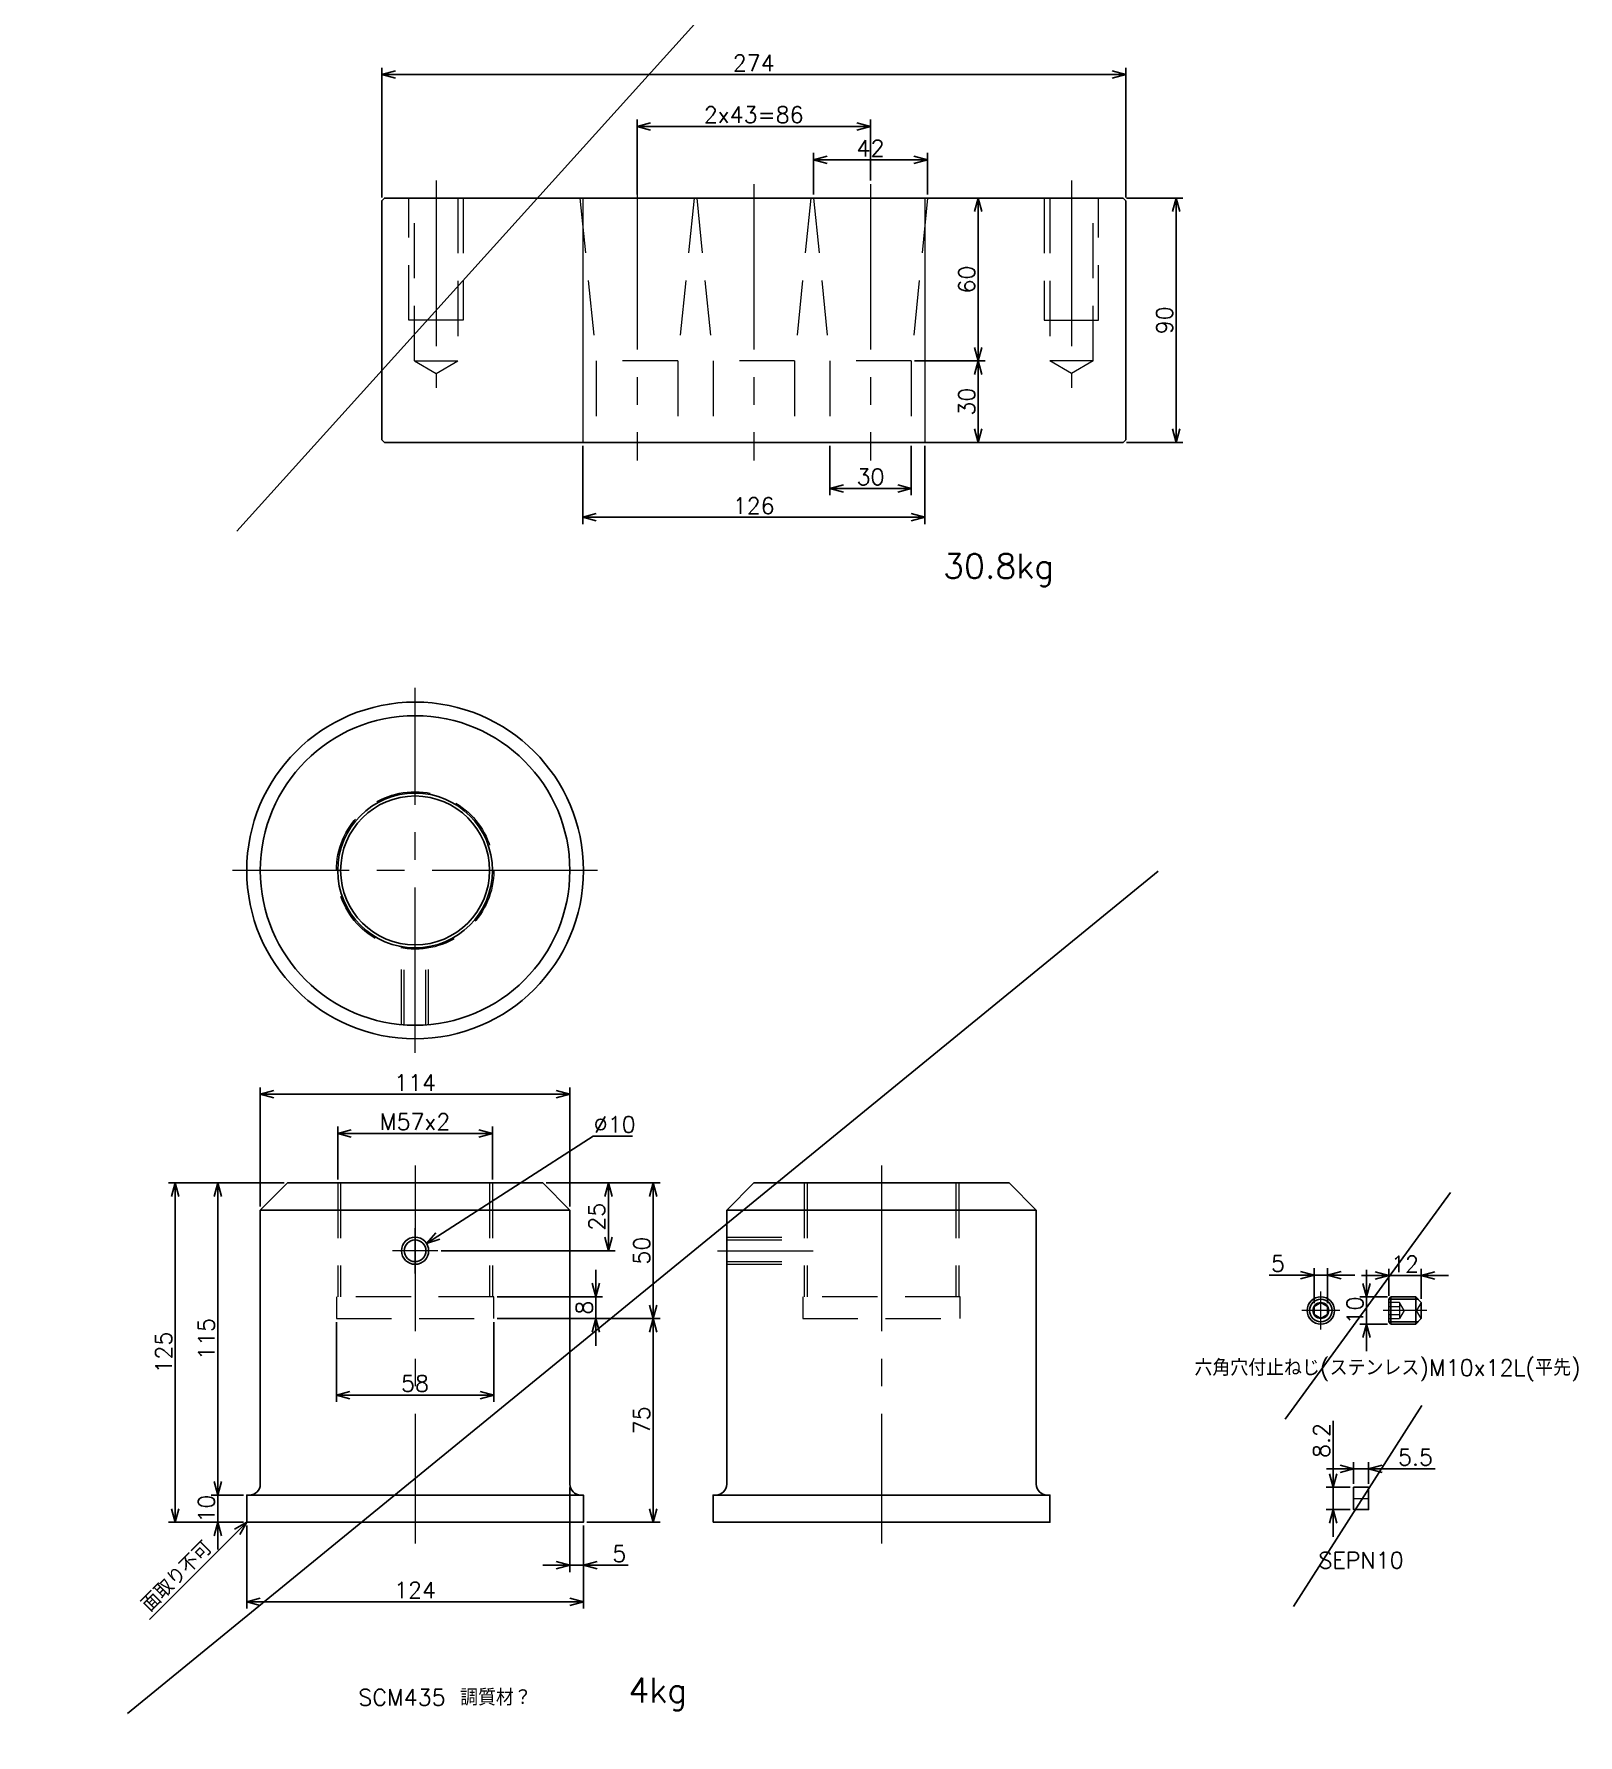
# Model space of a CAD drawing. Header units: millimetres. Extents: x 0 to 49006, y -7876 to 6995.
# Drawn here: x 21931 to 22500, y -3572 to -2946 of the extents above; entities that cross this region are included whole.
import ezdxf

# ---------------------------------------------------------------- set-up
doc = ezdxf.new("R2010")
doc.units = ezdxf.units.MM
doc.header["$LTSCALE"] = 3.2
doc.header["$PDMODE"] = 99
doc.header["$PDSIZE"] = 1
doc.linetypes.add('CENTER2', pattern=[28.575, 19.05, -3.175, 3.175, -3.175])
doc.linetypes.add('HIDDEN', pattern=[9.525, 6.35, -3.175])
for name, color, linetype, lineweight in [('04_HIDDEN', 2, 'HIDDEN', 13), ('05_CENTER', 4, 'CENTER2', 13), ('07_TEXT', 3, 'Continuous', 13), ('08_DIM', 3, 'Continuous', 13)]:
    doc.layers.add(name, color=color, linetype=linetype, lineweight=lineweight)
doc.layers.add('10_DRAFT', color=8, linetype='Continuous', lineweight=0, plot=False)
doc.styles.add('KSS_TXT', font='txt.shx', dxfattribs={"bigfont": 'extfont2.shx'})
doc.dimstyles.new('KSS_DIM', dxfattribs={"dimscale": 12, "dimtxt": 3, "dimasz": 2.5, "dimexe": 1.25, "dimexo": 0.625, "dimtad": 1, "dimdsep": 46, "dimtxsty": 'KSS_TXT', "dimblk": 'OPEN30', "dimcen": 0, "dimazin": 2, "dimtfac": 0.75, "dimtmove": 0, "dimatfit": 3, "dimldrblk": 'OPEN30', "dimfxl": 1.25, "dimtolj": 1, "dimarcsym": 0})
doc.dimstyles.new('KSS_DIM$3', dxfattribs={"dimscale": 12, "dimtxt": 3, "dimasz": 2.5, "dimexe": 1.25, "dimexo": 0.625, "dimtad": 1, "dimtih": 1, "dimtoh": 1, "dimdsep": 46, "dimtxsty": 'KSS_TXT', "dimblk": 'OPEN30', "dimcen": 0, "dimazin": 2, "dimtfac": 0.75, "dimtofl": 0, "dimtmove": 0, "dimatfit": 3, "dimldrblk": 'OPEN30', "dimfxl": 1.25, "dimtolj": 1, "dimarcsym": 0})

# ---------------------------------------------------------------- blocks, each defined once
blk = doc.blocks.new('_Open30')
at = {"color": 0, "linetype": 'ByBlock', "lineweight": -2}
for p, q in [((-1, 0.27), (0, 0)), ((0, 0), (-1, -0.27)), ((0, 0), (-1, 0))]:
    blk.add_line(p, q, dxfattribs=at)
blk = doc.blocks.new('*D338')
at = {"layer": '08_DIM', "color": 0, "lineweight": -2, "transparency": 16777216}
for p, q in [((22421.97, -3406.14), (22421.97, -3401.14)), ((22429.7, -3411.14), (22419.47, -3411.14)), ((22421.97, -3411.14), (22421.97, -3421.14)), ((22429.7, -3421.14), (22419.47, -3421.14)), ((22421.97, -3426.14), (22421.97, -3431.14))]:
    blk.add_line(p, q, dxfattribs=at)
at = {"layer": 'Defpoints', "color": 0, "transparency": 16777216}
for p in [(22430.95, -3411.14), (22421.97, -3421.14), (22430.95, -3421.14)]:
    blk.add_point(p, dxfattribs=at)
at = {"layer": '08_DIM', "color": 0, "lineweight": -2, "transparency": 16777216, "xscale": 5, "yscale": 5, "zscale": 5}
for p, rotation in [((22421.97, -3411.14), 270), ((22421.97, -3421.14), 90)]:
    blk.add_blockref('_Open30', p, dxfattribs=dict(at, rotation=rotation))
at = {"layer": '08_DIM', "color": 0, "transparency": 16777216, "insert": (22417.72, -3416.14), "char_height": 6, "attachment_point": 5, "rotation": 90, "style": 'KSS_TXT'}
blk.add_mtext('\\A1;10', dxfattribs=at)
blk = doc.blocks.new('*D339')
at = {"layer": '08_DIM', "color": 0, "lineweight": -2, "transparency": 16777216}
for p, q in [((22430.13, -3410.7), (22430.13, -3400.8)), ((22442.13, -3411.89), (22442.13, -3400.8)), ((22425.13, -3403.3), (22420.13, -3403.3)), ((22430.13, -3403.3), (22442.13, -3403.3)), ((22447.13, -3403.3), (22452.13, -3403.3))]:
    blk.add_line(p, q, dxfattribs=at)
at = {"layer": 'Defpoints', "color": 0, "transparency": 16777216}
for p in [(22442.13, -3403.3), (22430.13, -3411.95), (22442.13, -3413.14)]:
    blk.add_point(p, dxfattribs=at)
at = {"layer": '08_DIM', "color": 0, "lineweight": -2, "transparency": 16777216, "xscale": 5, "yscale": 5, "zscale": 5}
blk.add_blockref('_Open30', (22430.13, -3403.3), dxfattribs=at)
at = {"layer": '08_DIM', "color": 0, "lineweight": -2, "transparency": 16777216, "xscale": 5, "yscale": 5, "zscale": 5, "rotation": 180}
blk.add_blockref('_Open30', (22442.13, -3403.3), dxfattribs=at)
at = {"layer": '08_DIM', "color": 0, "transparency": 16777216, "insert": (22436.13, -3399.05), "char_height": 6, "attachment_point": 5, "style": 'KSS_TXT'}
blk.add_mtext('\\A1;12', dxfattribs=at)
blk = doc.blocks.new('*D340')
at = {"layer": '08_DIM', "color": 0, "lineweight": -2, "transparency": 16777216}
for p, q in [((22402.63, -3413.45), (22402.63, -3400.58)), ((22407.63, -3413.45), (22407.63, -3400.58)), ((22397.63, -3403.08), (22386.13, -3403.08)), ((22407.63, -3403.08), (22402.63, -3403.08)), ((22412.63, -3403.08), (22417.63, -3403.08))]:
    blk.add_line(p, q, dxfattribs=at)
at = {"layer": 'Defpoints', "color": 0, "transparency": 16777216}
for p in [(22402.63, -3403.08), (22402.63, -3414.7), (22407.63, -3414.7)]:
    blk.add_point(p, dxfattribs=at)
at = {"layer": '08_DIM', "color": 0, "lineweight": -2, "transparency": 16777216, "xscale": 5, "yscale": 5, "zscale": 5}
blk.add_blockref('_Open30', (22402.63, -3403.08), dxfattribs=at)
at = {"layer": '08_DIM', "color": 0, "lineweight": -2, "transparency": 16777216, "xscale": 5, "yscale": 5, "zscale": 5, "rotation": 180}
blk.add_blockref('_Open30', (22407.63, -3403.08), dxfattribs=at)
at = {"layer": '08_DIM', "color": 0, "transparency": 16777216, "insert": (22389.38, -3398.83), "char_height": 6, "attachment_point": 5, "style": 'KSS_TXT'}
blk.add_mtext('\\A1;5', dxfattribs=at)
blk = doc.blocks.new('MSSU10-12a_1_1')
at = {"color": 0}
for p, q in [((-12, 4.19), (-11.19, 5)), ((-12, 4.19), (-12, -4.19)), ((-12, 4.19), (-1.19, 4.19)), ((-11.19, 5), (-2, 5)), ((-11.19, 5), (-11.19, -5)), ((0, 3), (-2, 5)), ((-2, 5), (-2, -5)), ((0, -3), (0, 3)), ((-12, -4.19), (-1.19, -4.19)), ((-12, -4.19), (-11.19, -5)), ((-11.19, -5), (-2, -5)), ((0, -3), (-2, -5))]:
    blk.add_line(p, q, dxfattribs=at)
at = {"layer": '04_HIDDEN', "color": 0}
for p, q in [((-8, 2.89), (-12, 2.89)), ((-12, 1.44), (-8, 1.44)), ((-8, 2.89), (-8, -2.89)), ((-6.33, 0), (-8, 2.89)), ((-6.33, 0), (-8, -2.89)), ((0, 3), (-1.73, 0)), ((0, -3), (-1.73, 0)), ((-12, -1.44), (-8, -1.44)), ((-12, -2.89), (-8, -2.89))]:
    blk.add_line(p, q, dxfattribs=at)
at = {"layer": '05_CENTER', "color": 0}
blk.add_line((2, 0), (-14, 0), dxfattribs=at)
blk = doc.blocks.new('MSSU10-12b_1_1')
at = {"color": 0}
for p, q in [((0, 2.89), (-2.5, 1.44)), ((-2.5, 1.44), (-2.5, -1.44)), ((2.5, 1.44), (0, 2.89)), ((2.5, -1.44), (2.5, 1.44)), ((-2.5, -1.44), (0, -2.89)), ((0, -2.89), (2.5, -1.44))]:
    blk.add_line(p, q, dxfattribs=at)
for radius in [5, 4.19, 2.89]:
    blk.add_circle((0, 0), radius, dxfattribs=at)
at = {"layer": '05_CENTER', "color": 0}
for p, q in [((0, -7), (0, 7)), ((7, 0), (-7, 0))]:
    blk.add_line(p, q, dxfattribs=at)
blk = doc.blocks.new('*D341')
at = {"layer": '08_DIM', "color": 0, "lineweight": -2, "transparency": 16777216}
for p, q in [((22409.65, -3476.26), (22409.65, -3456.76)), ((22415.95, -3481.26), (22407.15, -3481.26)), ((22409.65, -3489.46), (22409.65, -3481.26)), ((22415.95, -3489.46), (22407.15, -3489.46)), ((22409.65, -3494.46), (22409.65, -3499.46))]:
    blk.add_line(p, q, dxfattribs=at)
at = {"layer": 'Defpoints', "color": 0, "transparency": 16777216}
for p in [(22409.65, -3481.26), (22417.2, -3481.26), (22417.2, -3489.46)]:
    blk.add_point(p, dxfattribs=at)
at = {"layer": '08_DIM', "color": 0, "lineweight": -2, "transparency": 16777216, "xscale": 5, "yscale": 5, "zscale": 5}
for p, rotation in [((22409.65, -3481.26), 270), ((22409.65, -3489.46), 90)]:
    blk.add_blockref('_Open30', p, dxfattribs=dict(at, rotation=rotation))
at = {"layer": '08_DIM', "color": 0, "transparency": 16777216, "insert": (22405.4, -3464.01), "char_height": 6, "attachment_point": 5, "rotation": 90, "style": 'KSS_TXT'}
blk.add_mtext('\\A1;8.2', dxfattribs=at)
blk = doc.blocks.new('*D342')
at = {"layer": '08_DIM', "color": 0, "lineweight": -2, "transparency": 16777216}
for p, q in [((22412.2, -3474.46), (22407.2, -3474.46)), ((22417.2, -3480.01), (22417.2, -3471.96)), ((22417.2, -3474.46), (22422.7, -3474.46)), ((22422.7, -3480.01), (22422.7, -3471.96)), ((22427.7, -3474.46), (22447.25, -3474.46))]:
    blk.add_line(p, q, dxfattribs=at)
at = {"layer": 'Defpoints', "color": 0, "transparency": 16777216}
for p in [(22422.7, -3474.46), (22417.2, -3481.26), (22422.7, -3481.26)]:
    blk.add_point(p, dxfattribs=at)
at = {"layer": '08_DIM', "color": 0, "lineweight": -2, "transparency": 16777216, "xscale": 5, "yscale": 5, "zscale": 5}
blk.add_blockref('_Open30', (22417.2, -3474.46), dxfattribs=at)
at = {"layer": '08_DIM', "color": 0, "lineweight": -2, "transparency": 16777216, "xscale": 5, "yscale": 5, "zscale": 5, "rotation": 180}
blk.add_blockref('_Open30', (22422.7, -3474.46), dxfattribs=at)
at = {"layer": '08_DIM', "color": 0, "transparency": 16777216, "insert": (22439.97, -3470.2), "char_height": 6, "attachment_point": 5, "style": 'KSS_TXT'}
blk.add_mtext('\\A1;5.5', dxfattribs=at)
blk = doc.blocks.new('SEPN10a_1_1')
at = {"color": 3}
blk.add_lwpolyline([(-5.5, 4.1), (0, 4.1), (0, -4.1), (-5.5, -4.1)], close=True, dxfattribs=at)
at = {"layer": '10_DRAFT'}
blk.add_line((-5.5, 0), (0, 0), dxfattribs=at)
blk = doc.blocks.new('M10Tz_1_1')
at = {"color": 0}
for radius in [5, 4]:
    blk.add_circle((0, 0), radius, dxfattribs=at)
at = {"layer": '05_CENTER'}
for p, q in [((0, -8.34), (0, 8.34)), ((8.34, 0), (-8.34, 0))]:
    blk.add_line(p, q, dxfattribs=at)
blk = doc.blocks.new('A$C311A3C4E_1_1')
at = {"color": 0}
for p, q in [((-47, 100), (-57, 90)), ((-47, 100), (47, 100)), ((47, 100), (57, 90)), ((-57, -11), (-57, 90)), ((-57, 90), (57, 90)), ((57, -11), (57, 90))]:
    blk.add_line(p, q, dxfattribs=at)
blk.add_lwpolyline([(-62, -25), (62, -25), (62, -15), (-62, -15)], close=True, dxfattribs=at)
for centre, start, end in [((-61, -11), 270, 0), ((61, -11), 180, 270)]:
    blk.add_arc(centre, 4, start, end, dxfattribs=at)
at = {"layer": '04_HIDDEN'}
for p, q in [((-28.5, 100), (-28.5, 58)), ((-27.42, 100), (-27.42, 58)), ((27.42, 100), (27.42, 58)), ((28.5, 100), (28.5, 58))]:
    blk.add_line(p, q, dxfattribs=at)
blk.add_lwpolyline([(29, 50), (29, 58), (-29, 58), (-29, 50)], close=True, dxfattribs=at)
at = {"layer": '05_CENTER'}
blk.add_line((0, 106.37), (0, -32.77), dxfattribs=at)
at = {"color": 0}
blk.add_blockref('M10Tz_1_1', (0, 75), dxfattribs=at)
blk = doc.blocks.new('A$C47854C93_1_1')
at = {"color": 0}
for radius in [62, 57, 28.5, 27.42]:
    blk.add_circle((0, 0), radius, dxfattribs=at)
at = {"layer": '04_HIDDEN'}
for p, q in [((-5, -56.78), (-5, -28.06)), ((-4, -56.86), (-4, -28.22)), ((4, -56.86), (4, -28.22)), ((5, -56.78), (5, -28.06))]:
    blk.add_line(p, q, dxfattribs=at)
blk.add_circle((0, 0), 29, dxfattribs=at)
at = {"layer": '05_CENTER'}
for p, q in [((0, -67.22), (0, 67.22)), ((67.22, 0), (-67.22, 0))]:
    blk.add_line(p, q, dxfattribs=at)
blk = doc.blocks.new('*D343')
at = {"layer": '08_DIM', "color": 0, "lineweight": -2, "transparency": 16777216}
for p, q in [((22043.07, -3367.88), (22043.07, -3348.41)), ((22048.07, -3350.91), (22095.07, -3350.91)), ((22100.07, -3367.88), (22100.07, -3348.41))]:
    blk.add_line(p, q, dxfattribs=at)
at = {"layer": 'Defpoints', "color": 0, "transparency": 16777216}
for p in [(22100.07, -3350.91), (22043.07, -3369.13), (22100.07, -3369.13)]:
    blk.add_point(p, dxfattribs=at)
at = {"layer": '08_DIM', "color": 0, "lineweight": -2, "transparency": 16777216, "xscale": 5, "yscale": 5, "zscale": 5, "rotation": 180}
blk.add_blockref('_Open30', (22043.07, -3350.91), dxfattribs=at)
at = {"layer": '08_DIM', "color": 0, "lineweight": -2, "transparency": 16777216, "xscale": 5, "yscale": 5, "zscale": 5}
blk.add_blockref('_Open30', (22100.07, -3350.91), dxfattribs=at)
at = {"layer": '08_DIM', "color": 0, "transparency": 16777216, "insert": (22071.57, -3346.65), "char_height": 6, "attachment_point": 5, "style": 'KSS_TXT'}
blk.add_mtext('\\A1;M57x2', dxfattribs=at)
blk = doc.blocks.new('*D344')
at = {"layer": '08_DIM', "color": 0, "lineweight": -2, "transparency": 16777216}
for p, q in [((22014.57, -3377.88), (22014.57, -3333.98)), ((22019.57, -3336.48), (22123.57, -3336.48)), ((22128.57, -3377.88), (22128.57, -3333.98))]:
    blk.add_line(p, q, dxfattribs=at)
at = {"layer": 'Defpoints', "color": 0, "transparency": 16777216}
for p in [(22128.57, -3336.48), (22014.57, -3379.13), (22128.57, -3379.13)]:
    blk.add_point(p, dxfattribs=at)
at = {"layer": '08_DIM', "color": 0, "lineweight": -2, "transparency": 16777216, "xscale": 5, "yscale": 5, "zscale": 5, "rotation": 180}
blk.add_blockref('_Open30', (22014.57, -3336.48), dxfattribs=at)
at = {"layer": '08_DIM', "color": 0, "lineweight": -2, "transparency": 16777216, "xscale": 5, "yscale": 5, "zscale": 5}
blk.add_blockref('_Open30', (22128.57, -3336.48), dxfattribs=at)
at = {"layer": '08_DIM', "color": 0, "transparency": 16777216, "insert": (22071.57, -3332.23), "char_height": 6, "attachment_point": 5, "style": 'KSS_TXT'}
blk.add_mtext('\\A1;114', dxfattribs=at)
blk = doc.blocks.new('*D345')
at = {"layer": '08_DIM', "color": 0, "lineweight": -2, "transparency": 16777216}
for p, q in [((22009.57, -3495.38), (22009.57, -3525.88)), ((22133.57, -3495.38), (22133.57, -3525.88)), ((22014.57, -3523.38), (22128.57, -3523.38))]:
    blk.add_line(p, q, dxfattribs=at)
at = {"layer": 'Defpoints', "color": 0, "transparency": 16777216}
for p in [(22009.57, -3494.13), (22133.57, -3494.13), (22133.57, -3523.38)]:
    blk.add_point(p, dxfattribs=at)
at = {"layer": '08_DIM', "color": 0, "lineweight": -2, "transparency": 16777216, "xscale": 5, "yscale": 5, "zscale": 5, "rotation": 180}
blk.add_blockref('_Open30', (22009.57, -3523.38), dxfattribs=at)
at = {"layer": '08_DIM', "color": 0, "lineweight": -2, "transparency": 16777216, "xscale": 5, "yscale": 5, "zscale": 5}
blk.add_blockref('_Open30', (22133.57, -3523.38), dxfattribs=at)
at = {"layer": '08_DIM', "color": 0, "transparency": 16777216, "insert": (22071.57, -3519.13), "char_height": 6, "attachment_point": 5, "style": 'KSS_TXT'}
blk.add_mtext('\\A1;124', dxfattribs=at)
blk = doc.blocks.new('*D346')
at = {"layer": '08_DIM', "color": 0, "lineweight": -2, "transparency": 16777216}
for p, q in [((22119.82, -3369.13), (22145.25, -3369.13)), ((22142.75, -3389.13), (22142.75, -3374.13)), ((22081.16, -3394.13), (22145.25, -3394.13))]:
    blk.add_line(p, q, dxfattribs=at)
at = {"layer": 'Defpoints', "color": 0, "transparency": 16777216}
for p in [(22118.57, -3369.13), (22142.75, -3369.13), (22079.91, -3394.13)]:
    blk.add_point(p, dxfattribs=at)
at = {"layer": '08_DIM', "color": 0, "lineweight": -2, "transparency": 16777216, "xscale": 5, "yscale": 5, "zscale": 5}
for p, rotation in [((22142.75, -3369.13), 90), ((22142.75, -3394.13), 270)]:
    blk.add_blockref('_Open30', p, dxfattribs=dict(at, rotation=rotation))
at = {"layer": '08_DIM', "color": 0, "transparency": 16777216, "insert": (22138.5, -3381.63), "char_height": 6, "attachment_point": 5, "rotation": 90, "style": 'KSS_TXT'}
blk.add_mtext('\\A1;25', dxfattribs=at)
blk = doc.blocks.new('*D347')
at = {"layer": '08_DIM', "color": 0, "lineweight": -2, "transparency": 16777216}
for p, q in [((22023.32, -3369.13), (21996.48, -3369.13)), ((21998.98, -3374.13), (21998.98, -3479.13)), ((22008.32, -3484.13), (21996.48, -3484.13))]:
    blk.add_line(p, q, dxfattribs=at)
at = {"layer": 'Defpoints', "color": 0, "transparency": 16777216}
for p in [(22024.57, -3369.13), (21998.98, -3484.13), (22009.57, -3484.13)]:
    blk.add_point(p, dxfattribs=at)
at = {"layer": '08_DIM', "color": 0, "lineweight": -2, "transparency": 16777216, "xscale": 5, "yscale": 5, "zscale": 5}
for p, rotation in [((21998.98, -3369.13), 90), ((21998.98, -3484.13), 270)]:
    blk.add_blockref('_Open30', p, dxfattribs=dict(at, rotation=rotation))
at = {"layer": '08_DIM', "color": 0, "transparency": 16777216, "insert": (21994.73, -3426.63), "char_height": 6, "attachment_point": 5, "rotation": 90, "style": 'KSS_TXT'}
blk.add_mtext('\\A1;115', dxfattribs=at)
blk = doc.blocks.new('*D348')
at = {"layer": '08_DIM', "color": 0, "lineweight": -2, "transparency": 16777216}
for p, q in [((21998.98, -3479.13), (21998.98, -3474.13)), ((22008.32, -3484.13), (21996.48, -3484.13)), ((21998.98, -3484.13), (21998.98, -3494.13)), ((22008.32, -3494.13), (21996.48, -3494.13)), ((21998.98, -3499.13), (21998.98, -3504.13))]:
    blk.add_line(p, q, dxfattribs=at)
at = {"layer": 'Defpoints', "color": 0, "transparency": 16777216}
for p in [(22009.57, -3484.13), (21998.98, -3494.13), (22009.57, -3494.13)]:
    blk.add_point(p, dxfattribs=at)
at = {"layer": '08_DIM', "color": 0, "lineweight": -2, "transparency": 16777216, "xscale": 5, "yscale": 5, "zscale": 5}
for p, rotation in [((21998.98, -3484.13), 270), ((21998.98, -3494.13), 90)]:
    blk.add_blockref('_Open30', p, dxfattribs=dict(at, rotation=rotation))
at = {"layer": '08_DIM', "color": 0, "transparency": 16777216, "insert": (21994.73, -3489.13), "char_height": 6, "attachment_point": 5, "rotation": 90, "style": 'KSS_TXT'}
blk.add_mtext('\\A1;10', dxfattribs=at)
blk = doc.blocks.new('*D349')
at = {"layer": '08_DIM', "color": 0, "lineweight": -2, "transparency": 16777216}
for p, q in [((22023.32, -3369.13), (21980.73, -3369.13)), ((21983.23, -3489.13), (21983.23, -3374.13)), ((22008.32, -3494.13), (21980.73, -3494.13))]:
    blk.add_line(p, q, dxfattribs=at)
at = {"layer": 'Defpoints', "color": 0, "transparency": 16777216}
for p in [(21983.23, -3369.13), (22024.57, -3369.13), (22009.57, -3494.13)]:
    blk.add_point(p, dxfattribs=at)
at = {"layer": '08_DIM', "color": 0, "lineweight": -2, "transparency": 16777216, "xscale": 5, "yscale": 5, "zscale": 5}
for p, rotation in [((21983.23, -3369.13), 90), ((21983.23, -3494.13), 270)]:
    blk.add_blockref('_Open30', p, dxfattribs=dict(at, rotation=rotation))
at = {"layer": '08_DIM', "color": 0, "transparency": 16777216, "insert": (21978.98, -3431.63), "char_height": 6, "attachment_point": 5, "rotation": 90, "style": 'KSS_TXT'}
blk.add_mtext('\\A1;125', dxfattribs=at)
blk = doc.blocks.new('*D350')
at = {"layer": '08_DIM', "color": 0, "lineweight": -2, "transparency": 16777216}
for p, q in [((22138.15, -3406.13), (22138.15, -3401.13)), ((22101.82, -3411.13), (22140.65, -3411.13)), ((22138.15, -3419.13), (22138.15, -3411.13)), ((22101.82, -3419.13), (22140.65, -3419.13)), ((22138.15, -3424.13), (22138.15, -3429.13))]:
    blk.add_line(p, q, dxfattribs=at)
at = {"layer": 'Defpoints', "color": 0, "transparency": 16777216}
for p in [(22100.57, -3411.13), (22138.15, -3411.13), (22100.57, -3419.13)]:
    blk.add_point(p, dxfattribs=at)
at = {"layer": '08_DIM', "color": 0, "lineweight": -2, "transparency": 16777216, "xscale": 5, "yscale": 5, "zscale": 5}
for p, rotation in [((22138.15, -3411.13), 270), ((22138.15, -3419.13), 90)]:
    blk.add_blockref('_Open30', p, dxfattribs=dict(at, rotation=rotation))
at = {"layer": '08_DIM', "color": 0, "transparency": 16777216, "insert": (22133.9, -3415.13), "char_height": 6, "attachment_point": 5, "rotation": 90, "style": 'KSS_TXT'}
blk.add_mtext('\\A1;8', dxfattribs=at)
blk = doc.blocks.new('*D351')
at = {"layer": '08_DIM', "color": 0, "lineweight": -2, "transparency": 16777216}
for p, q in [((22119.82, -3369.13), (22161.78, -3369.13)), ((22159.28, -3414.13), (22159.28, -3374.13)), ((22101.82, -3419.13), (22161.78, -3419.13))]:
    blk.add_line(p, q, dxfattribs=at)
at = {"layer": 'Defpoints', "color": 0, "transparency": 16777216}
for p in [(22118.57, -3369.13), (22159.28, -3369.13), (22100.57, -3419.13)]:
    blk.add_point(p, dxfattribs=at)
at = {"layer": '08_DIM', "color": 0, "lineweight": -2, "transparency": 16777216, "xscale": 5, "yscale": 5, "zscale": 5}
for p, rotation in [((22159.28, -3369.13), 90), ((22159.28, -3419.13), 270)]:
    blk.add_blockref('_Open30', p, dxfattribs=dict(at, rotation=rotation))
at = {"layer": '08_DIM', "color": 0, "transparency": 16777216, "insert": (22155.03, -3394.13), "char_height": 6, "attachment_point": 5, "rotation": 90, "style": 'KSS_TXT'}
blk.add_mtext('\\A1;50', dxfattribs=at)
blk = doc.blocks.new('*D352')
at = {"layer": '08_DIM', "color": 0, "lineweight": -2, "transparency": 16777216}
for p, q in [((22042.57, -3420.38), (22042.57, -3449.77)), ((22100.57, -3420.38), (22100.57, -3449.77)), ((22047.57, -3447.27), (22095.57, -3447.27))]:
    blk.add_line(p, q, dxfattribs=at)
at = {"layer": 'Defpoints', "color": 0, "transparency": 16777216}
for p in [(22042.57, -3419.13), (22100.57, -3419.13), (22100.57, -3447.27)]:
    blk.add_point(p, dxfattribs=at)
at = {"layer": '08_DIM', "color": 0, "lineweight": -2, "transparency": 16777216, "xscale": 5, "yscale": 5, "zscale": 5, "rotation": 180}
blk.add_blockref('_Open30', (22042.57, -3447.27), dxfattribs=at)
at = {"layer": '08_DIM', "color": 0, "lineweight": -2, "transparency": 16777216, "xscale": 5, "yscale": 5, "zscale": 5}
blk.add_blockref('_Open30', (22100.57, -3447.27), dxfattribs=at)
at = {"layer": '08_DIM', "color": 0, "transparency": 16777216, "insert": (22071.57, -3443.02), "char_height": 6, "attachment_point": 5, "style": 'KSS_TXT'}
blk.add_mtext('\\A1;58', dxfattribs=at)
blk = doc.blocks.new('*D353')
at = {"layer": '08_DIM', "color": 0, "lineweight": -2, "transparency": 16777216}
for p, q in [((22137.19, -3351.89), (22079.97, -3388.72)), ((22151.69, -3351.89), (22137.19, -3351.89))]:
    blk.add_line(p, q, dxfattribs=at)
at = {"layer": 'Defpoints', "color": 0, "transparency": 16777216}
for p in [(22075.77, -3391.43), (22067.36, -3396.84)]:
    blk.add_point(p, dxfattribs=at)
at = {"layer": '08_DIM', "color": 0, "lineweight": -2, "transparency": 16777216, "xscale": 5, "yscale": 5, "zscale": 5, "rotation": 212.7708032874035}
blk.add_blockref('_Open30', (22075.77, -3391.43), dxfattribs=at)
at = {"layer": '08_DIM', "color": 0, "transparency": 16777216, "insert": (22145.06, -3347.64), "char_height": 6, "attachment_point": 5, "style": 'KSS_TXT'}
blk.add_mtext('\\A1;%%C10', dxfattribs=at)
blk = doc.blocks.new('A$C068D405B_1_1')
at = {"color": 0}
for p, q in [((-47, 100), (-57, 90)), ((-47, 100), (47, 100)), ((47, 100), (57, 90)), ((-57, -11), (-57, 90)), ((-57, 90), (57, 90)), ((57, -11), (57, 90))]:
    blk.add_line(p, q, dxfattribs=at)
blk.add_lwpolyline([(-62, -25), (62, -25), (62, -15), (-62, -15)], close=True, dxfattribs=at)
for centre, start, end in [((-61, -11), 270, 0), ((61, -11), 180, 270)]:
    blk.add_arc(centre, 4, start, end, dxfattribs=at)
at = {"layer": '04_HIDDEN'}
for p, q in [((-28.5, 100), (-28.5, 58)), ((-27.42, 100), (-27.42, 58)), ((27.42, 100), (27.42, 58)), ((28.5, 100), (28.5, 58)), ((-57, 80), (-28.5, 80)), ((-57, 79), (-28.5, 79)), ((-57, 71), (-28.5, 71)), ((-57, 70), (-28.5, 70))]:
    blk.add_line(p, q, dxfattribs=at)
blk.add_lwpolyline([(29, 50), (29, 58), (-29, 58), (-29, 50)], close=True, dxfattribs=at)
at = {"layer": '05_CENTER'}
for p, q in [((0, 106.37), (0, -32.77)), ((-60.39, 75), (-25.11, 75))]:
    blk.add_line(p, q, dxfattribs=at)
blk = doc.blocks.new('*D368')
at = {"layer": '08_DIM', "color": 0, "lineweight": -2, "transparency": 16777216}
for p, q in [((22218.3, -3005.2), (22218.3, -2989.85)), ((22223.3, -2992.35), (22255.3, -2992.35)), ((22260.3, -3005.2), (22260.3, -2989.85))]:
    blk.add_line(p, q, dxfattribs=at)
at = {"layer": 'Defpoints', "color": 0, "transparency": 16777216}
for p in [(22260.3, -2992.35), (22218.3, -3006.45), (22260.3, -3006.45)]:
    blk.add_point(p, dxfattribs=at)
at = {"layer": '08_DIM', "color": 0, "lineweight": -2, "transparency": 16777216, "xscale": 5, "yscale": 5, "zscale": 5, "rotation": 180}
blk.add_blockref('_Open30', (22218.3, -2992.35), dxfattribs=at)
at = {"layer": '08_DIM', "color": 0, "lineweight": -2, "transparency": 16777216, "xscale": 5, "yscale": 5, "zscale": 5}
blk.add_blockref('_Open30', (22260.3, -2992.35), dxfattribs=at)
at = {"layer": '08_DIM', "color": 0, "transparency": 16777216, "insert": (22239.3, -2988.1), "char_height": 6, "attachment_point": 5, "style": 'KSS_TXT'}
blk.add_mtext('\\A1;42', dxfattribs=at)
blk = doc.blocks.new('*D369')
at = {"layer": '08_DIM', "color": 0, "lineweight": -2, "transparency": 16777216}
for p, q in [((22224.3, -3097.7), (22224.3, -3115.9)), ((22254.3, -3097.7), (22254.3, -3115.9)), ((22229.3, -3113.4), (22249.3, -3113.4))]:
    blk.add_line(p, q, dxfattribs=at)
at = {"layer": 'Defpoints', "color": 0, "transparency": 16777216}
for p in [(22224.3, -3096.45), (22254.3, -3096.45), (22254.3, -3113.4)]:
    blk.add_point(p, dxfattribs=at)
at = {"layer": '08_DIM', "color": 0, "lineweight": -2, "transparency": 16777216, "xscale": 5, "yscale": 5, "zscale": 5, "rotation": 180}
blk.add_blockref('_Open30', (22224.3, -3113.4), dxfattribs=at)
at = {"layer": '08_DIM', "color": 0, "lineweight": -2, "transparency": 16777216, "xscale": 5, "yscale": 5, "zscale": 5}
blk.add_blockref('_Open30', (22254.3, -3113.4), dxfattribs=at)
at = {"layer": '08_DIM', "color": 0, "transparency": 16777216, "insert": (22239.3, -3109.15), "char_height": 6, "attachment_point": 5, "style": 'KSS_TXT'}
blk.add_mtext('\\A1;30', dxfattribs=at)
blk = doc.blocks.new('*D370')
at = {"layer": '08_DIM', "color": 0, "lineweight": -2, "transparency": 16777216}
for p, q in [((22153.3, -3005.2), (22153.3, -2977.54)), ((22234.3, -2980.04), (22158.3, -2980.04)), ((22239.3, -3000.03), (22239.3, -2977.54))]:
    blk.add_line(p, q, dxfattribs=at)
at = {"layer": 'Defpoints', "color": 0, "transparency": 16777216}
for p in [(22153.3, -2980.04), (22153.3, -3006.45), (22239.3, -3001.28)]:
    blk.add_point(p, dxfattribs=at)
at = {"layer": '08_DIM', "color": 0, "lineweight": -2, "transparency": 16777216, "xscale": 5, "yscale": 5, "zscale": 5, "rotation": 180}
blk.add_blockref('_Open30', (22153.3, -2980.04), dxfattribs=at)
at = {"layer": '08_DIM', "color": 0, "lineweight": -2, "transparency": 16777216, "xscale": 5, "yscale": 5, "zscale": 5}
blk.add_blockref('_Open30', (22239.3, -2980.04), dxfattribs=at)
at = {"layer": '08_DIM', "color": 0, "transparency": 16777216, "insert": (22196.3, -2975.79), "char_height": 6, "attachment_point": 5, "style": 'KSS_TXT'}
blk.add_mtext('\\A1;2x43=86', dxfattribs=at)
blk = doc.blocks.new('*D371')
at = {"layer": '08_DIM', "color": 0, "lineweight": -2, "transparency": 16777216}
for p, q in [((22059.3, -3006.2), (22059.3, -2958.45)), ((22064.3, -2960.95), (22328.3, -2960.95)), ((22333.3, -3006.2), (22333.3, -2958.45))]:
    blk.add_line(p, q, dxfattribs=at)
at = {"layer": 'Defpoints', "color": 0, "transparency": 16777216}
for p in [(22333.3, -2960.95), (22059.3, -3007.45), (22333.3, -3007.45)]:
    blk.add_point(p, dxfattribs=at)
at = {"layer": '08_DIM', "color": 0, "lineweight": -2, "transparency": 16777216, "xscale": 5, "yscale": 5, "zscale": 5, "rotation": 180}
blk.add_blockref('_Open30', (22059.3, -2960.95), dxfattribs=at)
at = {"layer": '08_DIM', "color": 0, "lineweight": -2, "transparency": 16777216, "xscale": 5, "yscale": 5, "zscale": 5}
blk.add_blockref('_Open30', (22333.3, -2960.95), dxfattribs=at)
at = {"layer": '08_DIM', "color": 0, "transparency": 16777216, "insert": (22196.3, -2956.7), "char_height": 6, "attachment_point": 5, "style": 'KSS_TXT'}
blk.add_mtext('\\A1;274', dxfattribs=at)
blk = doc.blocks.new('*D372')
at = {"layer": '08_DIM', "color": 0, "lineweight": -2, "transparency": 16777216}
for p, q in [((22333.55, -3006.45), (22354.36, -3006.45)), ((22351.86, -3091.45), (22351.86, -3011.45)), ((22333.55, -3096.45), (22354.36, -3096.45))]:
    blk.add_line(p, q, dxfattribs=at)
at = {"layer": 'Defpoints', "color": 0, "transparency": 16777216}
for p in [(22332.3, -3006.45), (22351.86, -3006.45), (22332.3, -3096.45)]:
    blk.add_point(p, dxfattribs=at)
at = {"layer": '08_DIM', "color": 0, "lineweight": -2, "transparency": 16777216, "xscale": 5, "yscale": 5, "zscale": 5}
for p, rotation in [((22351.86, -3006.45), 90), ((22351.86, -3096.45), 270)]:
    blk.add_blockref('_Open30', p, dxfattribs=dict(at, rotation=rotation))
at = {"layer": '08_DIM', "color": 0, "transparency": 16777216, "insert": (22347.61, -3051.45), "char_height": 6, "attachment_point": 5, "rotation": 90, "style": 'KSS_TXT'}
blk.add_mtext('\\A1;90', dxfattribs=at)
blk = doc.blocks.new('*D373')
at = {"layer": '08_DIM', "color": 0, "lineweight": -2, "transparency": 16777216}
for p, q in [((22264.73, -3006.45), (22281.47, -3006.45)), ((22278.97, -3061.45), (22278.97, -3011.45)), ((22255.55, -3066.45), (22281.47, -3066.45))]:
    blk.add_line(p, q, dxfattribs=at)
at = {"layer": 'Defpoints', "color": 0, "transparency": 16777216}
for p in [(22263.48, -3006.45), (22278.97, -3006.45), (22254.3, -3066.45)]:
    blk.add_point(p, dxfattribs=at)
at = {"layer": '08_DIM', "color": 0, "lineweight": -2, "transparency": 16777216, "xscale": 5, "yscale": 5, "zscale": 5}
for p, rotation in [((22278.97, -3006.45), 90), ((22278.97, -3066.45), 270)]:
    blk.add_blockref('_Open30', p, dxfattribs=dict(at, rotation=rotation))
at = {"layer": '08_DIM', "color": 0, "transparency": 16777216, "insert": (22274.72, -3036.45), "char_height": 6, "attachment_point": 5, "rotation": 90, "style": 'KSS_TXT'}
blk.add_mtext('\\A1;60', dxfattribs=at)
blk = doc.blocks.new('*D374')
at = {"layer": '08_DIM', "color": 0, "lineweight": -2, "transparency": 16777216}
for p, q in [((22255.55, -3066.45), (22281.47, -3066.45)), ((22278.97, -3071.45), (22278.97, -3091.45)), ((22264.73, -3096.45), (22281.47, -3096.45))]:
    blk.add_line(p, q, dxfattribs=at)
at = {"layer": 'Defpoints', "color": 0, "transparency": 16777216}
for p in [(22254.3, -3066.45), (22263.48, -3096.45), (22278.97, -3096.45)]:
    blk.add_point(p, dxfattribs=at)
at = {"layer": '08_DIM', "color": 0, "lineweight": -2, "transparency": 16777216, "xscale": 5, "yscale": 5, "zscale": 5}
for p, rotation in [((22278.97, -3066.45), 90), ((22278.97, -3096.45), 270)]:
    blk.add_blockref('_Open30', p, dxfattribs=dict(at, rotation=rotation))
at = {"layer": '08_DIM', "color": 0, "transparency": 16777216, "insert": (22274.72, -3081.45), "char_height": 6, "attachment_point": 5, "rotation": 90, "style": 'KSS_TXT'}
blk.add_mtext('\\A1;30', dxfattribs=at)
blk = doc.blocks.new('A$C08AE5845_1_1')
at = {"color": 0}
blk.add_lwpolyline([(-136, -90), (136, -90), (137, -89), (137, -1), (136, 0), (-136, 0), (-137, -1), (-137, -89)], close=True, dxfattribs=at)
at = {"layer": '04_HIDDEN'}
for p, q in [((-127, -45), (-127, 0)), ((-125, -60), (-125, 0)), ((-109, 0), (-109, -60)), ((-107, 0), (-107, -45)), ((107, 0), (107, -45)), ((109, 0), (109, -60)), ((125, -60), (125, 0)), ((127, -45), (127, 0)), ((-64, 0), (-58, -60)), ((-22, 0), (-28, -60)), ((-21, 0), (-15, -60)), ((21, 0), (15, -60)), ((22, 0), (28, -60)), ((64, 0), (58, -60)), ((-107, -45), (-127, -45)), ((107, -45), (127, -45)), ((-125, -60), (-109, -60)), ((-125, -60), (-117, -64.62)), ((-117, -64.62), (-109, -60)), ((-58, -60), (-58, -90)), ((-28, -60), (-58, -60)), ((-28, -60), (-28, -90)), ((-15, -60), (-15, -90)), ((15, -60), (-15, -60)), ((15, -60), (15, -90)), ((28, -60), (28, -90)), ((58, -60), (28, -60)), ((58, -60), (58, -90)), ((117, -64.62), (109, -60)), ((125, -60), (109, -60)), ((125, -60), (117, -64.62))]:
    blk.add_line(p, q, dxfattribs=at)
at = {"layer": '05_CENTER'}
for p, q in [((-117, 6.45), (-117, -69.86)), ((117, 6.45), (117, -69.86)), ((-43, 5.17), (-43, -96.59)), ((0, 5.17), (0, -96.59)), ((43, 5.17), (43, -96.59))]:
    blk.add_line(p, q, dxfattribs=at)
at = {"layer": '10_DRAFT'}
for p, q in [((-63, 0), (-63, -90)), ((63, 0), (63, -90))]:
    blk.add_line(p, q, dxfattribs=at)
blk = doc.blocks.new('*D491')
at = {"layer": '08_DIM', "color": 0, "lineweight": -2, "transparency": 16777216}
for p, q in [((22101.82, -3419.13), (22161.78, -3419.13)), ((22159.28, -3424.13), (22159.28, -3489.13)), ((22134.82, -3494.13), (22161.78, -3494.13))]:
    blk.add_line(p, q, dxfattribs=at)
at = {"layer": 'Defpoints', "color": 0, "transparency": 16777216}
for p in [(22100.57, -3419.13), (22133.57, -3494.13), (22159.28, -3494.13)]:
    blk.add_point(p, dxfattribs=at)
at = {"layer": '08_DIM', "color": 0, "lineweight": -2, "transparency": 16777216, "xscale": 5, "yscale": 5, "zscale": 5}
for p, rotation in [((22159.28, -3419.13), 90), ((22159.28, -3494.13), 270)]:
    blk.add_blockref('_Open30', p, dxfattribs=dict(at, rotation=rotation))
at = {"layer": '08_DIM', "color": 0, "transparency": 16777216, "insert": (22155.03, -3456.63), "char_height": 6, "attachment_point": 5, "rotation": 90, "style": 'KSS_TXT'}
blk.add_mtext('\\A1;75', dxfattribs=at)
blk = doc.blocks.new('*D1134')
at = {"layer": '08_DIM', "color": 0, "lineweight": -2, "transparency": 16777216}
for p, q in [((22133.3, -3097.7), (22133.3, -3126.52)), ((22259.3, -3097.7), (22259.3, -3126.52)), ((22138.3, -3124.02), (22254.3, -3124.02))]:
    blk.add_line(p, q, dxfattribs=at)
at = {"layer": 'Defpoints', "color": 0, "transparency": 16777216}
for p in [(22133.3, -3096.45), (22259.3, -3096.45), (22259.3, -3124.02)]:
    blk.add_point(p, dxfattribs=at)
at = {"layer": '08_DIM', "color": 0, "lineweight": -2, "transparency": 16777216, "xscale": 5, "yscale": 5, "zscale": 5, "rotation": 180}
blk.add_blockref('_Open30', (22133.3, -3124.02), dxfattribs=at)
at = {"layer": '08_DIM', "color": 0, "lineweight": -2, "transparency": 16777216, "xscale": 5, "yscale": 5, "zscale": 5}
blk.add_blockref('_Open30', (22259.3, -3124.02), dxfattribs=at)
at = {"layer": '08_DIM', "color": 0, "transparency": 16777216, "insert": (22196.3, -3119.77), "char_height": 6, "attachment_point": 5, "style": 'KSS_TXT'}
blk.add_mtext('\\A1;126', dxfattribs=at)
blk = doc.blocks.new('*D1135')
at = {"layer": '08_DIM', "color": 0, "lineweight": -2, "transparency": 16777216}
for p, q in [((22128.57, -3481.38), (22128.57, -3512.48)), ((22133.57, -3495.38), (22133.57, -3512.48)), ((22123.57, -3509.98), (22118.57, -3509.98)), ((22128.57, -3509.98), (22133.57, -3509.98)), ((22138.57, -3509.98), (22150.07, -3509.98))]:
    blk.add_line(p, q, dxfattribs=at)
at = {"layer": 'Defpoints', "color": 0, "transparency": 16777216}
for p in [(22128.57, -3480.13), (22133.57, -3494.13), (22133.57, -3509.98)]:
    blk.add_point(p, dxfattribs=at)
at = {"layer": '08_DIM', "color": 0, "lineweight": -2, "transparency": 16777216, "xscale": 5, "yscale": 5, "zscale": 5}
blk.add_blockref('_Open30', (22128.57, -3509.98), dxfattribs=at)
at = {"layer": '08_DIM', "color": 0, "lineweight": -2, "transparency": 16777216, "xscale": 5, "yscale": 5, "zscale": 5, "rotation": 180}
blk.add_blockref('_Open30', (22133.57, -3509.98), dxfattribs=at)
at = {"layer": '08_DIM', "color": 0, "transparency": 16777216, "insert": (22146.82, -3505.73), "char_height": 6, "attachment_point": 5, "style": 'KSS_TXT'}
blk.add_mtext('\\A1;5', dxfattribs=at)
blk = doc.blocks.new('*D1136')
at = {"layer": '08_DIM', "color": 0, "lineweight": -2, "transparency": 16777216}
blk.add_line((22006.03, -3497.67), (21973.7, -3529.99), dxfattribs=at)
at = {"layer": 'Defpoints', "color": 0, "transparency": 16777216}
for p in [(22009.57, -3494.13), (21931.23, -3572.47), (21931.23, -3572.47)]:
    blk.add_point(p, dxfattribs=at)
at = {"layer": '08_DIM', "color": 0, "lineweight": -2, "transparency": 16777216, "xscale": 5, "yscale": 5, "zscale": 5, "rotation": 45}
blk.add_blockref('_Open30', (22009.57, -3494.13), dxfattribs=at)
at = {"layer": '08_DIM', "color": 0, "transparency": 16777216, "insert": (21983.75, -3513.94), "char_height": 6, "attachment_point": 5, "rotation": 45, "style": 'KSS_TXT'}
blk.add_mtext('\\A1;面取り不可', dxfattribs=at)

msp = doc.modelspace()

# ---------------------------------------------------------------- linework, layer by layer
at = {"color": 3}
for p, q in [((22452.814, -2633.806), (22005.923, -3129.116)), ((22345.193, -3254.35), (21965.652, -3564.534))]:
    msp.add_line(p, q, dxfattribs=at)
for p, q in [((22452.879, -3372.691), (22391.959, -3456.126)), ((22442.312, -3451.166), (22395.109, -3525.186))]:
    msp.add_line(p, q)

# ---------------------------------------------------------------- block references
for name, p in [('A$C08AE5845_1_1', (22196.302, -3006.451)), ('A$C47854C93_1_1', (22071.566, -3254.079)), ('A$C311A3C4E_1_1', (22071.566, -3469.132)), ('A$C068D405B_1_1', (22243.341, -3469.132)), ('SEPN10a_1_1', (22422.703, -3485.363))]:
    msp.add_blockref(name, p)
at = {"color": 4}
for name, p in [('MSSU10-12b_1_1', (22405.135, -3416.143)), ('MSSU10-12a_1_1', (22442.135, -3416.143))]:
    msp.add_blockref(name, p, dxfattribs=at)

# ---------------------------------------------------------------- texts
at = {"color": 1, "style": 'KSS_TXT'}
for s, p in [('30.8kg', (22266.026, -3146.49)), ('4kg', (22150.154, -3560.463))]:
    msp.add_text(s, height=9, dxfattribs=at).set_placement(p)
at = {"color": 0, "style": 'KSS_TXT'}
for s, p in [('六角穴付止ねじ(ステンレス)M10x12L(平先)', (22358.582, -3440.205)), ('SEPN10', (22404.291, -3511.123))]:
    msp.add_text(s, height=6, dxfattribs=at).set_placement(p)
at = {"layer": '07_TEXT', "style": 'KSS_TXT'}
msp.add_text('SCM435 調質材？', height=6, dxfattribs=at).set_placement((22050.668, -3561.625))

# ---------------------------------------------------------------- dimensions: what is measured, and where the dimension line sits
at = {"layer": '08_DIM', "color": 1}
for base, p1, p2, picture, middle in [((22333.302, -2960.951), (22059.302, -3007.451), (22333.302, -3007.451), '*D371', (22196.302, -2956.701)), ((22260.302, -2992.346), (22218.302, -3006.451), (22260.302, -3006.451), '*D368', (22239.302, -2988.096)), ((22259.302, -3124.023), (22133.302, -3096.451), (22259.302, -3096.451), '*D1134', (22196.302, -3119.773)), ((22128.566, -3336.48), (22014.566, -3379.132), (22128.566, -3379.132), '*D344', (22071.566, -3332.23)), ((22133.566, -3509.985), (22128.566, -3480.132), (22133.566, -3494.132), '*D1135', (22146.816, -3505.731)), ((22133.566, -3523.381), (22009.566, -3494.132), (22133.566, -3494.132), '*D345', (22071.566, -3519.131))]:
    dim = msp.add_linear_dim(base=base, p1=p1, p2=p2, dimstyle='KSS_DIM', override={"dimscale": 2, "dimarcsym": 1}, dxfattribs=at)
    dim.commit()
    dim.dimension.update_dxf_attribs({"geometry": picture, "text_midpoint": middle})
dim = msp.add_linear_dim(base=(22153.302, -2980.04), p1=(22239.302, -3001.278), p2=(22153.302, -3006.451), text='2x43=<>', dimstyle='KSS_DIM', override={"dimscale": 2, "dimarcsym": 1}, dxfattribs=at)
dim.commit()
dim.dimension.update_dxf_attribs({"geometry": '*D370', "text_midpoint": (22196.302, -2975.79)})
for base, p1, p2, picture, middle in [((22278.965, -3006.451), (22254.302, -3066.451), (22263.483, -3006.451), '*D373', (22274.715, -3036.451)), ((22351.862, -3006.451), (22332.302, -3096.451), (22332.302, -3006.451), '*D372', (22347.612, -3051.451)), ((22278.965, -3096.451), (22254.302, -3066.451), (22263.483, -3096.451), '*D374', (22274.715, -3081.451)), ((21983.232, -3369.132), (22009.566, -3494.132), (22024.566, -3369.132), '*D349', (21978.977, -3431.632)), ((21998.98, -3484.132), (22024.566, -3369.132), (22009.566, -3484.132), '*D347', (21994.726, -3426.632)), ((22159.282, -3494.132), (22100.566, -3419.132), (22133.566, -3494.132), '*D491', (22155.028, -3456.632)), ((21998.98, -3494.132), (22009.566, -3484.132), (22009.566, -3494.132), '*D348', (21994.73, -3489.132))]:
    dim = msp.add_linear_dim(base=base, p1=p1, p2=p2, angle=90, dimstyle='KSS_DIM', override={"dimscale": 2, "dimarcsym": 1}, dxfattribs=at)
    dim.commit()
    dim.dimension.update_dxf_attribs({"geometry": picture, "text_midpoint": middle})
at = {"layer": '08_DIM'}
for base, p1, p2, override, picture, middle in [((22254.302, -3113.395), (22224.302, -3096.451), (22254.302, -3096.451), {"dimscale": 2, "dimarcsym": 1}, '*D369', (22239.302, -3109.145)), ((22402.635, -3403.083), (22407.635, -3414.7), (22402.635, -3414.7), {"dimscale": 2}, '*D340', (22389.385, -3398.829)), ((22442.135, -3403.303), (22430.135, -3411.955), (22442.135, -3413.143), {"dimscale": 2}, '*D339', (22436.135, -3399.053)), ((22100.566, -3447.271), (22042.566, -3419.132), (22100.566, -3419.132), {"dimscale": 2, "dimarcsym": 1}, '*D352', (22071.566, -3443.017)), ((22422.703, -3474.456), (22417.203, -3481.263), (22422.703, -3481.263), {"dimscale": 2}, '*D342', (22439.974, -3470.198))]:
    dim = msp.add_linear_dim(base=base, p1=p1, p2=p2, dimstyle='KSS_DIM', override=override, dxfattribs=at)
    dim.commit()
    dim.dimension.update_dxf_attribs({"geometry": picture, "text_midpoint": middle})
dim = msp.add_linear_dim(base=(22100.066, -3350.908), p1=(22043.066, -3369.132), p2=(22100.066, -3369.132), text='M57x2', dimstyle='KSS_DIM', override={"dimscale": 2, "dimarcsym": 1}, dxfattribs=at)
dim.commit()
dim.dimension.update_dxf_attribs({"geometry": '*D343', "text_midpoint": (22071.566, -3346.654)})
dim = msp.add_diameter_dim_2p(p1=(22067.362, -3396.838), p2=(22075.77, -3391.425), dimstyle='KSS_DIM$3', override={"dimscale": 2, "dimpost": '%%C<>', "dimarcsym": 1}, dxfattribs=at)
dim.commit()
dim.dimension.update_dxf_attribs({"geometry": '*D353', "text_midpoint": (22145.061, -3351.89), "dimtype": 163})
for base, p1, p2, override, picture, middle in [((22142.75, -3369.132), (22079.907, -3394.132), (22118.566, -3369.132), {"dimscale": 2, "dimarcsym": 1}, '*D346', (22138.496, -3381.632)), ((22159.282, -3369.132), (22100.566, -3419.132), (22118.566, -3369.132), {"dimscale": 2, "dimarcsym": 1}, '*D351', (22155.028, -3394.132)), ((22138.147, -3411.132), (22100.566, -3419.132), (22100.566, -3411.132), {"dimscale": 2, "dimarcsym": 1}, '*D350', (22133.897, -3415.132)), ((22421.969, -3421.143), (22430.947, -3411.143), (22430.947, -3421.143), {"dimscale": 2}, '*D338', (22417.719, -3416.143)), ((22409.649, -3481.263), (22417.203, -3489.463), (22417.203, -3481.263), {"dimscale": 2}, '*D341', (22405.399, -3464.013))]:
    dim = msp.add_linear_dim(base=base, p1=p1, p2=p2, angle=90, dimstyle='KSS_DIM', override=override, dxfattribs=at)
    dim.commit()
    dim.dimension.update_dxf_attribs({"geometry": picture, "text_midpoint": middle})
dim = msp.add_linear_dim(base=(21931.229, -3572.469), p1=(22009.566, -3494.132), p2=(21931.229, -3572.469), angle=225, text='面取り不可', dimstyle='KSS_DIM', override={"dimscale": 2, "dimse1": 1, "dimse2": 1, "dimsd2": 1}, dxfattribs=at)
dim.commit()
dim.dimension.update_dxf_attribs({"geometry": '*D1136', "text_midpoint": (21986.751, -3516.947), "dimtype": 161})

doc.saveas('drawing.dxf')
